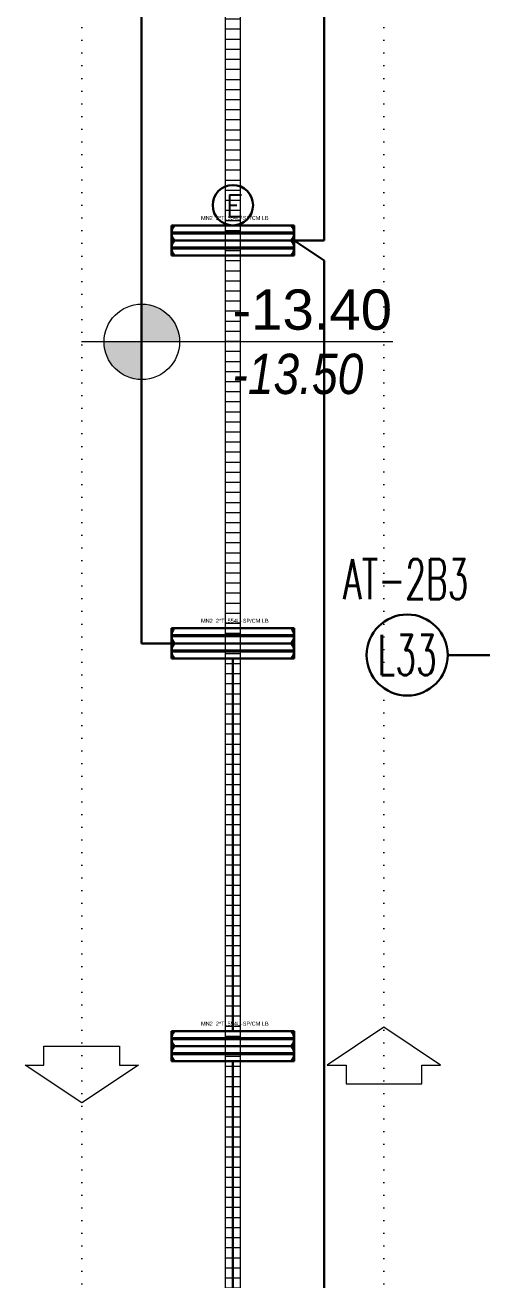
# Model space of a CAD drawing. Header units: metres. Extents: x -13316 to 152404, y -3899 to 30226.
# Drawn here: x 5864 to 6317, y 1328 to 2574 of the extents above; entities that cross this region are included whole.
import ezdxf
from ezdxf.enums import TextEntityAlignment as Align

# ---------------------------------------------------------------- set-up
doc = ezdxf.new("R2010")
doc.units = ezdxf.units.M
doc.header["$LTSCALE"] = 100
doc.header["$MEASUREMENT"] = 0
doc.header["$PDMODE"] = 1
doc.linetypes.add('DOT2', pattern=[0.125, 0, -0.125])
doc.layers.get('0').update_dxf_attribs({"color": 9, "lineweight": 9})
for name, color, linetype, lineweight in [('06D', 9, 'Continuous', 9), ('21', 9, 'Continuous', 9), ('E-2x54 W SIVAÜSTÜ FLUORESAN YÜKSEK TAVAN ARMATÜRÜ', 7, 'Continuous', 30), ('E-ACİL AYDINLATMA KİTİ', 7, 'Continuous', 30), ('E-KABLO', 7, 'Continuous', 30), ('E-LINYE', 7, 'Continuous', 30)]:
    doc.layers.add(name, color=color, linetype=linetype, lineweight=lineweight)
doc.styles.add('Arial', font='arial.ttf', dxfattribs={"height": 2.5})
doc.styles.add('E-YAZI', font='txttw.shx')
doc.styles.add('MuuM_TEXT-ITALIC', font='ARIALNI.TTF')

# ---------------------------------------------------------------- blocks, each defined once
blk = doc.blocks.new('2x54 W SIVAÜSTÜ FLUORESAN YÜKSEK TAVAN ARMATÜRÜ')
at = {"layer": 'E-2x54 W SIVAÜSTÜ FLUORESAN YÜKSEK TAVAN ARMATÜRÜ', "color": 4}
for p, q in [((-60.8, 15), (-60.8, -15)), ((-60.8, 15), (60.8, 15)), ((60.8, 15), (60.8, 0)), ((-60, 0), (-15, 0)), ((15, 0), (60, 0)), ((60.8, 0), (60.8, -15)), ((-60.8, -15), (60.8, -15))]:
    blk.add_line(p, q, dxfattribs=at)
at = {"layer": 'E-2x54 W SIVAÜSTÜ FLUORESAN YÜKSEK TAVAN ARMATÜRÜ', "color": 7}
for p, q in [((-60.8, 0), (60.8, 0)), ((-59.3, 8), (59.3, 8)), ((-59.2, 7), (59.4, 7)), ((-59.3, -7), (59.3, -7)), ((-59.2, -8), (59.4, -8))]:
    blk.add_line(p, q, dxfattribs=at)
for centre in [(-59.2, 7.6), (-59.2, 7.3), (59.4, 7.6), (59.4, 7.3), (-59.2, -7.4), (-59.2, -7.7), (59.4, -7.4), (59.4, -7.7)]:
    blk.add_circle(centre, 0.11, dxfattribs=at)
for centre, radius, start, end in [((-48.7, 7.5), 12.1, 141.86, 218.14), ((48.7, 7.5), 12.1, 321.86, 38.14), ((-59.1, 7.5), 0.515, 106.8674, 266.7612), ((-59.3, 7.5), 0.519, 289.2244, 84.4042), ((59.5, 7.5), 0.515, 106.8674, 266.7612), ((59.3, 7.5), 0.519, 289.2244, 84.4042), ((-48.7, -7.5), 12.1, 141.86, 218.14), ((-59.1, -7.5), 0.515, 106.8674, 266.7612), ((-59.3, -7.5), 0.519, 289.2244, 84.4042), ((48.7, -7.5), 12.1, 321.86, 38.14), ((59.5, -7.5), 0.515, 106.8674, 266.7612), ((59.3, -7.5), 0.519, 289.2244, 84.4042)]:
    blk.add_arc(centre, radius, start, end, dxfattribs=at)
at = {"layer": 'E-2x54 W SIVAÜSTÜ FLUORESAN YÜKSEK TAVAN ARMATÜRÜ', "color": 7, "style": 'Arial'}
blk.add_text('MN2  2*TL554U-SP/CM LB', height=3.951, dxfattribs=at).set_placement((-31.6, 20.4))
blk = doc.blocks.new('100_ACİL AYDINLATMA KİTİ')
at = {"layer": 'E-ACİL AYDINLATMA KİTİ', "color": 3}
blk.add_circle((0, 0), 1.251, dxfattribs=at)
at = {"layer": 'E-ACİL AYDINLATMA KİTİ', "color": 3, "style": 'E-YAZI'}
blk.add_text('E', height=1.34, dxfattribs=at).set_placement((-0.448, -0.694))
blk = doc.blocks.new('p-ızgara')
at = {"layer": '06D'}
h = blk.add_hatch(dxfattribs=at)
h.set_pattern_fill('_USER', color=252, scale=10, angle=180, style=0, pattern_type=0)
h.set_pattern_definition([(180, (20, -8630), (-1e-15, -10), [])])
h.paths.add_polyline_path([(5742.5, -4975), (5742.5, -8278.5), (5757.5, -8278.5), (5757.5, -4975)])
blk.add_lwpolyline([(5742.5, -4975), (5742.5, -8278.5), (5757.5, -8278.5), (5757.5, -4975)], close=True, dxfattribs=at)
blk = doc.blocks.new('0_elevationtarget-p-bk')
h = blk.add_hatch(color=250)
h.paths.add_polyline_path([(1.875, 0, 0.414214), (0, 1.875), (0, 0)])
h.paths.add_polyline_path([(0, 0), (-1.875, 0, 0.414214), (0, -1.875)])
blk.add_line((0, -2.625), (0, 2.625))
blk.add_lwpolyline([(12.453, 0), (-3, 0)])
blk.add_circle((0, 0), 1.875)
at = {"style": 'Arial'}
blk.add_attdef('BITMISKOT', text='', height=2, dxfattribs=at).set_placement((4.5, 0), align=Align.BOTTOM_LEFT)
at = {"style": 'MuuM_TEXT-ITALIC'}
blk.add_attdef('FINISHINGFLOORLEVEL', text='', height=2, dxfattribs=at).set_placement((4.5, -0.592), align=Align.TOP_LEFT)
blk = doc.blocks.new('0_arrow1')
at = {"linetype": 'ByBlock', "lineweight": -2}
blk.add_lwpolyline([(15, -22.5), (-15, -22.5), (-15, -15), (-22.5, -15), (0, 0), (22.5, -15), (15, -15)], close=True, dxfattribs=at)
blk.add_point((0, 0))
blk = doc.blocks.new('2.bod.Mimari')
at = {"layer": '06D', "linetype": 'DOT2'}
for points in [[(5600, -4350), (5600, -7755), (5600, -8105)], [(5900, -4350), (5900, -7755), (5900, -8105)]]:
    blk.add_lwpolyline(points, dxfattribs=at)
at = {"layer": '06D'}
blk.add_blockref('p-ızgara', (0, 0), dxfattribs=at)
at = {"layer": '06D', "xscale": -2.5, "yscale": 2.5, "zscale": 2.5}
blk.add_blockref('0_arrow1', (5900, -7371.25), dxfattribs=at)
at = {"layer": '06D', "xscale": 2.5, "yscale": 2.5, "zscale": 2.5, "rotation": 180}
blk.add_blockref('0_arrow1', (5600, -7446.25), dxfattribs=at)
at = {"layer": '21', "xscale": 20, "yscale": 20, "zscale": 20}
blk.add_blockref('0_elevationtarget-p-bk', (5659.61, -6690.6), dxfattribs=at).add_auto_attribs({'BITMISKOT': '-13.40', 'FINISHINGFLOORLEVEL': '-13.50'})

msp = doc.modelspace()

# ---------------------------------------------------------------- linework, layer by layer
at = {"layer": 'E-KABLO', "color": 6}
for p, q in [((6160.8, 3940), (6160.8, 2360)), ((5979.2, 2760), (5979.2, 1960)), ((6130.8, 2360), (6160.8, 2360)), ((6130.8, 2360), (6160.8, 2340)), ((6160.8, 2340), (6160.8, 760)), ((6009.2, 1960), (5979.2, 1960)), ((6070, 1575), (6070, 1945)), ((6070, 1545), (6070, 1175))]:
    msp.add_line(p, q, dxfattribs=at)
at = {"layer": 'E-LINYE', "color": 7, "linetype": 'Continuous'}
msp.add_line((6387.5, 1948.41), (6283.31, 1948.41), dxfattribs=at)
msp.add_circle((6243.07, 1948.41), 40.25, dxfattribs=at)

# ---------------------------------------------------------------- block references
msp.add_blockref('2.bod.Mimari', (320, 8950))
at = {"layer": 'E-2x54 W SIVAÜSTÜ FLUORESAN YÜKSEK TAVAN ARMATÜRÜ', "color": 6}
for p in [(6070, 2360), (6070, 1960), (6070, 1560)]:
    msp.add_blockref('2x54 W SIVAÜSTÜ FLUORESAN YÜKSEK TAVAN ARMATÜRÜ', p, dxfattribs=at)
at = {"layer": 'E-ACİL AYDINLATMA KİTİ', "xscale": 16, "yscale": 16, "zscale": 16}
msp.add_blockref('100_ACİL AYDINLATMA KİTİ', (6070, 2395.02), dxfattribs=at)

# ---------------------------------------------------------------- texts
at = {"layer": 'E-LINYE', "color": 3, "linetype": 'Continuous', "style": 'E-YAZI', "width": 0.6}
for s, p in [('AT-2B3', (6241.6, 2023.73)), ('L33', (6243.07, 1948.41))]:
    msp.add_text(s, height=40, dxfattribs=at).set_placement(p, align=Align.MIDDLE_CENTER)

doc.saveas('drawing.dxf')
